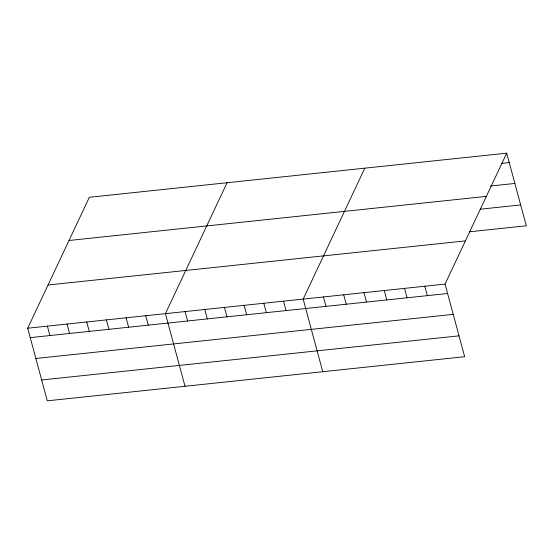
<?xml version="1.0" encoding="UTF-8"?>
<svg xmlns="http://www.w3.org/2000/svg" width="554" height="554" viewBox="0 0 554 554"><rect width="100%" height="100%" fill="white"/><g stroke="black" fill="none" stroke-linecap="round" stroke-linejoin="round"><path stroke-width="0.83" d="M506.709 153.167L445.063 284.091L464.661 356.707L47.291 400.833L27.7 328.21L89.339 197.293L506.709 153.167L526.3 225.79L469.709 231.773M227.071 182.73L165.431 313.654L185.022 386.27M364.802 168.174L303.163 299.091L322.753 371.713M501.647 163.388L509.244 162.585M490.38 186.033L514.874 183.443M69.001 240.491L486.364 196.372M480.131 209.218L520.67 204.932M48.039 285.005L465.408 240.886M27.7 328.21L445.063 284.091M30.241 337.628L447.604 293.502M35.871 358.486L453.234 314.36M41.668 379.975L459.031 335.849M424.793 286.231L427.335 295.649M404.524 288.378L407.058 297.789M384.247 290.518L386.789 299.936M363.978 292.664L366.519 302.075M343.709 294.804L346.243 304.222M323.432 296.951L325.974 306.362M283.489 301.168L286.023 310.586M263.808 303.253L266.349 312.664M244.134 305.33L246.675 314.748M224.46 307.415L227.002 316.826M204.779 309.492L207.321 318.91M185.105 311.57L187.647 320.988M145.757 315.732L148.292 325.15M126.077 317.809L128.618 327.227M106.403 319.893L108.944 329.305M86.729 321.971L89.27 331.389M67.055 324.048L69.589 333.466M47.374 326.133L49.915 335.544"/></g></svg>
